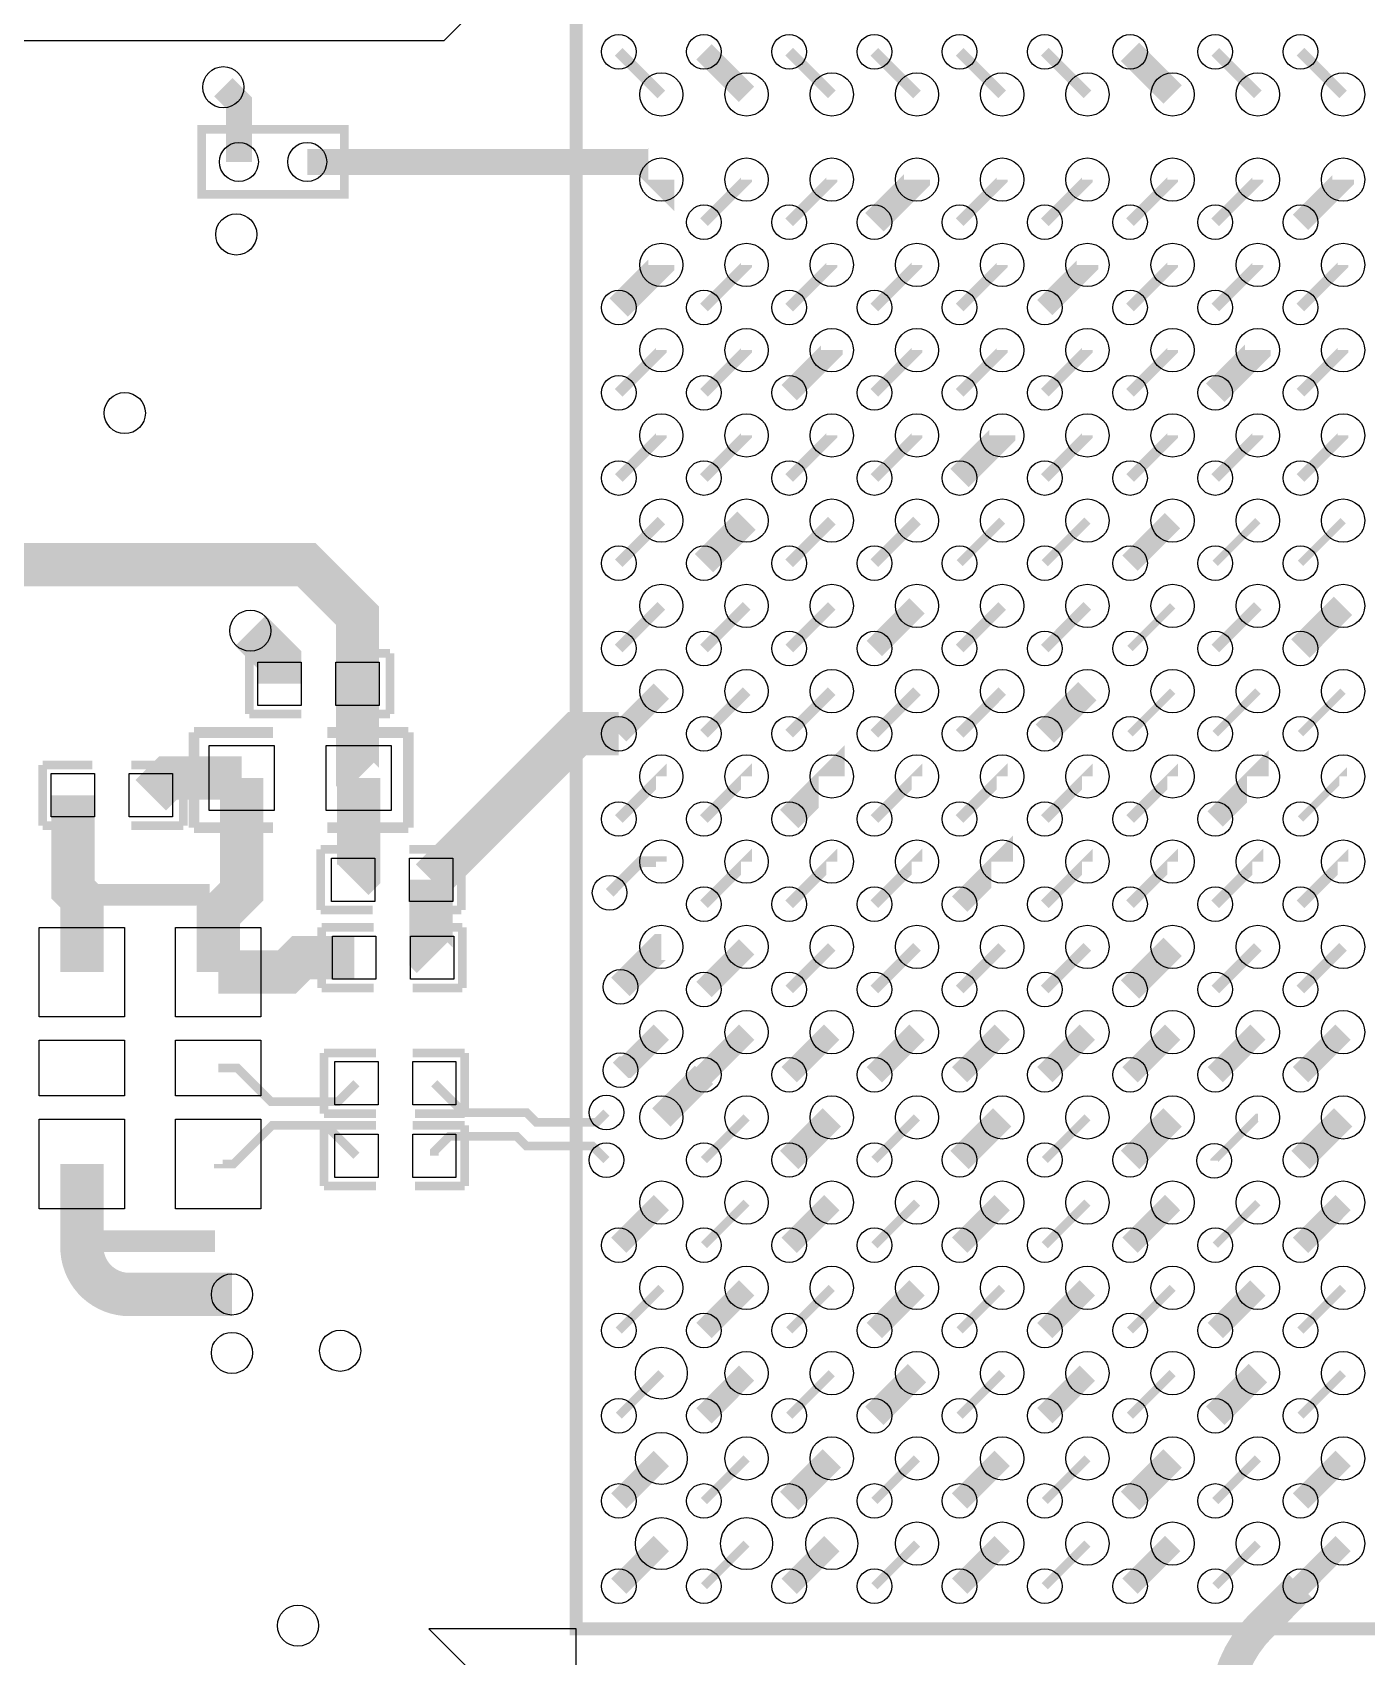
# Model space of a CAD drawing. Extents: x -17 to 168, y 0 to 127.
# Drawn here: x 49.37 to 65.03, y 36.7 to 55.75 of the extents above; entities that cross this region are included whole.
import ezdxf

# ---------------------------------------------------------------- set-up
doc = ezdxf.new("R2010")
doc.units = 0
doc.header["$MEASUREMENT"] = 0
for name, color, linetype in [('ET_TOP', 123, 'CONTINUOUS'), ('PG_SILKSCREEN_TOP', 123, 'CONTINUOUS'), ('PIN_TOP', 4, 'CONTINUOUS'), ('VC_TOP', 131, 'CONTINUOUS')]:
    doc.layers.add(name, color=color, linetype=linetype)

msp = doc.modelspace()

# ---------------------------------------------------------------- linework, layer by layer
at = {"layer": 'ET_TOP'}
msp.add_lwpolyline([(57.816801, 74.239095), (55.009999, 71.432395), (55.009999, 68.103191, 1.500703), (55.009999, 67.281298), (55.009999, 56.459095), (54.202305, 55.6514), (44.1833, 55.6514), (43.6245, 56.2102), (43.6245, 68.657495), (43.2562, 69.025795), (40.8178, 69.025795), (39.9288, 69.914795), (39.9288, 73.089795)], format="xyb", dxfattribs=at)
for points, const_width in [([(57.753504, 55.022496), (57.253607, 55.522393)], 0.254), ([(62.753494, 55.022496), (62.253597, 55.522393)], 0.3048), ([(56.753506, 55.022496), (56.253609, 55.522393)], 0.127), ([(58.753502, 55.022496), (58.253605, 55.522393)], 0.127), ([(59.7535, 55.022496), (59.253603, 55.522393)], 0.127), ([(60.753498, 55.022496), (60.253601, 55.522393)], 0.127), ([(61.753496, 55.022496), (61.253599, 55.522393)], 0.127), ([(63.753492, 55.022496), (63.253595, 55.522393)], 0.127), ([(64.75349, 55.022496), (64.253593, 55.522393)], 0.127), ([(51.796188, 54.230295), (51.796188, 54.923207), (51.6128, 55.106595)], 0.3048), ([(52.597812, 54.230295), (56.545505, 54.230295), (56.753506, 54.022193), (56.753506, 54.022295)], 0.3048), ([(59.7535, 54.022295), (59.7535, 54.022193), (59.253603, 53.522397)], 0.3048), ([(64.75349, 54.022295), (64.75349, 54.022193), (64.253593, 53.522397)], 0.254), ([(57.753504, 54.022295), (57.753504, 54.022193), (57.253607, 53.522397)], 0.127), ([(58.753502, 54.022295), (58.753502, 54.022193), (58.253605, 53.522397)], 0.127), ([(60.753498, 54.022295), (60.753498, 54.022193), (60.253601, 53.522397)], 0.127), ([(61.753496, 54.022295), (61.753496, 54.022193), (61.253599, 53.522397)], 0.127), ([(62.753494, 54.022295), (62.753494, 54.022193), (62.253597, 53.522397)], 0.127), ([(63.753492, 54.022295), (63.753492, 54.022193), (63.253595, 53.522397)], 0.127), ([(56.753506, 53.022297), (56.753506, 53.022195), (56.253609, 52.522399)], 0.3048), ([(57.753504, 53.022297), (57.753504, 53.022195), (57.253607, 52.522399)], 0.127), ([(58.753502, 53.022297), (58.753502, 53.022195), (58.253605, 52.522399)], 0.127), ([(59.7535, 53.022297), (59.7535, 53.022195), (59.253603, 52.522399)], 0.127), ([(60.753498, 53.022297), (60.753498, 53.022195), (60.253601, 52.522399)], 0.127), ([(61.753496, 53.022297), (61.753496, 53.022195), (61.253599, 52.522399)], 0.254), ([(62.753494, 53.022297), (62.753494, 53.022195), (62.253597, 52.522399)], 0.127), ([(63.753492, 53.022297), (63.753492, 53.022195), (63.253595, 52.522399)], 0.127), ([(64.75349, 53.022297), (64.75349, 53.022195), (64.253593, 52.522399)], 0.127), ([(56.753506, 52.022299), (56.753506, 52.022197), (56.253609, 51.522401)], 0.127), ([(57.753504, 52.022299), (57.753504, 52.022197), (57.253607, 51.522401)], 0.127), ([(58.753502, 52.022299), (58.753502, 52.022197), (58.253605, 51.522401)], 0.254), ([(59.7535, 52.022299), (59.7535, 52.022197), (59.253603, 51.522401)], 0.127), ([(60.753498, 52.022299), (60.753498, 52.022197), (60.253601, 51.522401)], 0.127), ([(61.753496, 52.022299), (61.753496, 52.022197), (61.253599, 51.522401)], 0.127), ([(62.753494, 52.022299), (62.753494, 52.022197), (62.253597, 51.522401)], 0.127), ([(63.753492, 52.022299), (63.753492, 52.022197), (63.253595, 51.522401)], 0.3048), ([(64.75349, 52.022299), (64.75349, 52.022197), (64.253593, 51.522401)], 0.127), ([(56.753506, 51.022301), (56.753506, 51.022199), (56.253609, 50.522403)], 0.127), ([(57.753504, 51.022301), (57.753504, 51.022199), (57.253607, 50.522403)], 0.127), ([(58.753502, 51.022301), (58.753502, 51.022199), (58.253605, 50.522403)], 0.127), ([(59.7535, 51.022301), (59.7535, 51.022199), (59.253603, 50.522403)], 0.127), ([(60.753498, 51.022301), (60.753498, 51.022199), (60.253601, 50.522403)], 0.3048), ([(61.753496, 51.022301), (61.753496, 51.022199), (61.253599, 50.522403)], 0.127), ([(62.753494, 51.022301), (62.753494, 51.022199), (62.253597, 50.522403)], 0.127), ([(63.753492, 51.022301), (63.753492, 51.022199), (63.253595, 50.522403)], 0.127), ([(64.75349, 51.022301), (64.75349, 51.022199), (64.253593, 50.522403)], 0.127), ([(57.753504, 50.022303), (57.253607, 49.522405)], 0.3048), ([(62.753494, 50.022303), (62.253597, 49.522405)], 0.254), ([(56.753506, 50.022303), (56.253609, 49.522405)], 0.127), ([(58.753502, 50.022303), (58.253605, 49.522405)], 0.127), ([(59.7535, 50.022303), (59.253603, 49.522405)], 0.127), ([(60.753498, 50.022303), (60.253601, 49.522405)], 0.1016), ([(61.753496, 50.022303), (61.253599, 49.522405)], 0.1016), ([(63.753492, 50.022303), (63.253595, 49.522405)], 0.0889), ([(64.75349, 50.022303), (64.253593, 49.522405)], 0.0889), ([(49.022, 49.493195), (49.0347, 49.505895), (52.5907, 49.505895), (53.1876, 48.908995), (53.1876, 48.108895)], 0.508), ([(64.75349, 49.022305), (64.253593, 48.522407)], 0.3048), ([(52.2732, 48.108895), (52.2732, 48.388295), (51.9303, 48.731195)], 0.508), ([(56.753506, 49.022305), (56.253609, 48.522407)], 0.127), ([(57.753504, 49.022305), (57.253607, 48.522407)], 0.127), ([(58.753502, 49.022305), (58.253605, 48.522407)], 0.127), ([(59.7535, 49.022305), (59.253603, 48.522407)], 0.254), ([(60.753498, 49.022305), (60.253601, 48.522407)], 0.127), ([(61.753496, 49.022305), (61.253599, 48.522407)], 0.127), ([(62.753494, 49.022305), (62.253597, 48.522407)], 0.0889), ([(63.753492, 49.022305), (63.253595, 48.522407)], 0.127), ([(53.1876, 48.108895), (53.1876, 47.016695), (53.2003, 47.003995)], 0.508), ([(56.753506, 48.022307), (56.253609, 47.522409)], 0.254), ([(57.753504, 48.022307), (57.253607, 47.522409)], 0.127), ([(58.753502, 48.022307), (58.253605, 47.522409)], 0.127), ([(59.7535, 48.022307), (59.253603, 47.522409)], 0.127), ([(60.753498, 48.022307), (60.253601, 47.522409)], 0.127), ([(61.753496, 48.022307), (61.253599, 47.522409)], 0.3048), ([(62.753494, 48.022307), (62.253597, 47.522409)], 0.0889), ([(63.753492, 48.022307), (63.253595, 47.522409)], 0.0889), ([(64.75349, 48.022307), (64.253593, 47.522409)], 0.0889), ([(54.0512, 45.810195), (55.763389, 47.522409), (56.253609, 47.522409)], 0.508), ([(51.8287, 47.003995), (50.9651, 47.003995), (50.7619, 46.800795)], 0.508), ([(51.8287, 47.003995), (51.8287, 45.670699), (51.553897, 45.395896), (51.553897, 44.726403)], 0.508), ([(53.2003, 47.003995), (53.2003, 45.873695), (53.1368, 45.810195)], 0.508), ([(58.753502, 47.022283), (58.753502, 47.022309), (58.253605, 46.522411)], 0.3048), ([(63.753492, 47.022283), (63.753492, 47.022309), (63.253595, 46.522411)], 0.254), ([(56.753506, 47.022283), (56.753506, 47.022309), (56.253609, 46.522411)], 0.127), ([(57.753504, 47.022283), (57.753504, 47.022309), (57.253607, 46.522411)], 0.127), ([(59.7535, 47.022283), (59.7535, 47.022309), (59.253603, 46.522411)], 0.127), ([(60.753498, 47.022283), (60.753498, 47.022309), (60.253601, 46.522411)], 0.127), ([(61.753496, 47.022283), (61.753496, 47.022309), (61.253599, 46.522411)], 0.127), ([(62.753494, 47.022283), (62.753494, 47.022309), (62.253597, 46.522411)], 0.127), ([(64.75349, 47.022283), (64.75349, 47.022309), (64.253593, 46.522411)], 0.0889), ([(49.8475, 46.800795), (49.8475, 45.695895), (49.953697, 45.589698), (49.953697, 44.726403)], 0.508), ([(60.753498, 46.022285), (60.753498, 46.022311), (60.253601, 45.522388)], 0.254), ([(57.753504, 46.022285), (57.753504, 46.022311), (57.253607, 45.522388)], 0.127), ([(58.753502, 46.022285), (58.753502, 46.022311), (58.253605, 45.522388)], 0.127), ([(59.7535, 46.022285), (59.7535, 46.022311), (59.253603, 45.522388)], 0.127), ([(61.753496, 46.022285), (61.753496, 46.022311), (61.253599, 45.522388)], 0.127), ([(62.753494, 46.022285), (62.753494, 46.022311), (62.253597, 45.522388)], 0.127), ([(63.753492, 46.022285), (63.753492, 46.022311), (63.253595, 45.522388)], 0.127), ([(64.75349, 46.022285), (64.75349, 46.022311), (64.253593, 45.522388)], 0.127), ([(54.0512, 45.810195), (54.0512, 44.908495), (54.0639, 44.895795)], 0.508), ([(56.753506, 46.022285), (56.753506, 46.022311), (56.51119, 46.022311), (56.1467, 45.657795)], 0.127), ([(56.753506, 45.022287), (56.743092, 45.022287), (56.2737, 44.552895)], 0.3048), ([(62.753494, 45.022287), (62.253597, 44.52239)], 0.3048), ([(51.553897, 44.726403), (52.357807, 44.726403), (52.5272, 44.895795), (53.1495, 44.895795)], 0.508), ([(57.753504, 45.022287), (57.253607, 44.52239)], 0.254), ([(58.753502, 45.022287), (58.253605, 44.52239)], 0.127), ([(59.7535, 45.022287), (59.253603, 44.52239)], 0.127), ([(60.753498, 45.022287), (60.253601, 44.52239)], 0.127), ([(61.753496, 45.022287), (61.253599, 44.52239)], 0.127), ([(63.753492, 45.022287), (63.253595, 44.52239)], 0.127), ([(64.75349, 45.022287), (64.253593, 44.52239)], 0.127), ([(56.2737, 43.574995), (56.3118, 43.613095), (56.344312, 43.613095), (56.753506, 44.022289)], 0.254), ([(57.753504, 44.022289), (57.253607, 43.522392)], 0.254), ([(58.753502, 44.022289), (58.253605, 43.522392)], 0.254), ([(59.7535, 44.022289), (59.253603, 43.522392)], 0.254), ([(60.753498, 44.022289), (60.253601, 43.522392)], 0.254), ([(61.753496, 44.022289), (61.253599, 43.522392)], 0.254), ([(62.753494, 44.022289), (62.253597, 43.522392)], 0.254), ([(63.753492, 44.022289), (63.253595, 43.522392)], 0.254), ([(64.75349, 44.022289), (64.253593, 43.522392)], 0.254), ([(51.553897, 43.601411), (51.776909, 43.601411), (52.1716, 43.206695), (52.959, 43.206695), (53.1749, 43.422595)], 0.1016), ([(56.753506, 43.022291), (57.253607, 43.522392)], 0.3048), ([(54.0893, 43.422595), (54.432987, 43.078908), (55.171111, 43.078908), (55.284599, 42.965395), (55.9943, 42.965395), (56.1086, 43.079695)], 0.1016), ([(57.753504, 43.022291), (57.253607, 42.522394)], 0.1016), ([(58.753502, 43.022291), (58.253605, 42.522394)], 0.3048), ([(59.7535, 43.022291), (59.253603, 42.522394)], 0.1016), ([(60.753498, 43.022291), (60.253601, 42.522394)], 0.3048), ([(61.753496, 43.022291), (61.253599, 42.522394)], 0.1016), ([(62.753494, 43.022291), (62.253597, 42.522394)], 0.3048), ([(63.240895, 42.512996), (63.240895, 42.51579), (63.747396, 43.022291), (63.753492, 43.022291)], 0.0889), ([(64.75349, 43.022291), (64.253593, 42.522394)], 0.3048), ([(51.553897, 42.47642), (51.553897, 42.476395), (51.733704, 42.476395), (52.184605, 42.927295), (52.8193, 42.927295), (53.1749, 42.571695)], 0.1016), ([(54.0893, 42.571695), (54.0893, 42.622495), (54.266313, 42.799508), (55.055287, 42.799508), (55.1688, 42.685995), (55.9435, 42.685995), (56.1086, 42.520895)], 0.1016), ([(56.753506, 42.022293), (56.253609, 41.522396)], 0.254), ([(58.753502, 42.022293), (58.253605, 41.522396)], 0.254), ([(60.753498, 42.022293), (60.253601, 41.522396)], 0.254), ([(62.753494, 42.022293), (62.253597, 41.522396)], 0.254), ([(64.75349, 42.022293), (64.253593, 41.522396)], 0.254), ([(57.753504, 42.022293), (57.253607, 41.522396)], 0.1016), ([(59.7535, 42.022293), (59.253603, 41.522396)], 0.1016), ([(61.753496, 42.022293), (61.253599, 41.522396)], 0.1016), ([(63.253595, 41.522396), (63.753492, 42.022293)], 0.0889), ([(56.753506, 41.022295), (56.253609, 40.522398)], 0.1016), ([(57.753504, 41.022295), (57.253607, 40.522398)], 0.254), ([(58.753502, 41.022295), (58.253605, 40.522398)], 0.1016), ([(59.7535, 41.022295), (59.253603, 40.522398)], 0.254), ([(60.753498, 41.022295), (60.253601, 40.522398)], 0.1016), ([(61.753496, 41.022295), (61.253599, 40.522398)], 0.254), ([(62.753494, 41.022295), (62.253597, 40.522398)], 0.1016), ([(63.753492, 41.022295), (63.253595, 40.522398)], 0.254), ([(64.75349, 41.022295), (64.253593, 40.522398)], 0.1016), ([(56.753506, 40.022297), (56.253609, 39.5224)], 0.1016), ([(57.753504, 40.022297), (57.253607, 39.5224)], 0.254), ([(58.753502, 40.022297), (58.253605, 39.5224)], 0.1016), ([(59.7535, 40.022297), (59.253603, 39.5224)], 0.3048), ([(60.753498, 40.022297), (60.253601, 39.5224)], 0.1016), ([(61.753496, 40.022297), (61.253599, 39.5224)], 0.254), ([(62.753494, 40.022297), (62.253597, 39.5224)], 0.1016), ([(63.753492, 40.022297), (63.253595, 39.5224)], 0.3048), ([(64.75349, 40.022297), (64.253593, 39.5224)], 0.1016), ([(56.753506, 39.022299), (56.253609, 38.522402)], 0.254), ([(57.753504, 39.022299), (57.253607, 38.522402)], 0.1016), ([(58.753502, 39.022299), (58.253605, 38.522402)], 0.3048), ([(59.7535, 39.022299), (59.253603, 38.522402)], 0.1016), ([(60.753498, 39.022299), (60.253601, 38.522402)], 0.254), ([(61.753496, 39.022299), (61.253599, 38.522402)], 0.1016), ([(62.753494, 39.022299), (62.253597, 38.522402)], 0.3048), ([(63.753492, 39.022299), (63.253595, 38.522402)], 0.1016), ([(64.75349, 39.022299), (64.253593, 38.522402)], 0.254), ([(56.753506, 38.022301), (56.253609, 37.522404)], 0.254), ([(58.753502, 38.022301), (58.253605, 37.522404)], 0.254), ([(60.753498, 38.022301), (60.253601, 37.522404)], 0.254), ([(62.753494, 38.022301), (62.253597, 37.522404)], 0.254), ([(64.75349, 38.022301), (64.253593, 37.522404)], 0.254), ([(57.753504, 38.022301), (57.253607, 37.522404)], 0.1016), ([(59.7535, 38.022301), (59.253603, 37.522404)], 0.1016), ([(61.753496, 38.022301), (61.253599, 37.522404)], 0.1016), ([(63.753492, 38.022301), (63.253595, 37.522404)], 0.1016)]:
    msp.add_lwpolyline(points, dxfattribs=dict(at, const_width=const_width))
for points, const_width in [([(51.7144, 40.9448), (50.509195, 40.9448, -0.414214), (49.953697, 41.500298), (49.953697, 42.47642)], 0.508), ([(63.373, 35.002495), (63.373, 36.05723, -0.198912), (63.78636, 37.055171), (64.253593, 37.522404)], 0.381)]:
    msp.add_lwpolyline(points, format="xyb", dxfattribs=dict(at, const_width=const_width))
at = {"layer": 'PG_SILKSCREEN_TOP'}
for points, const_width in [([(90.753692, 37.022303), (90.753692, 72.022487), (55.753508, 72.022487), (55.753508, 37.022303)], 0.1524), ([(53.0352, 53.849295), (51.3588, 53.849295), (51.3588, 54.611295), (53.0352, 54.611295)], 0.1016)]:
    msp.add_lwpolyline(points, close=True, dxfattribs=dict(at, const_width=const_width))
for points, const_width in [([(51.9176, 48.464495), (52.5018, 48.464495)], 0.1016), ([(51.9176, 47.753295), (51.9176, 48.464495)], 0.1016), ([(53.5686, 48.464495), (52.959, 48.464495)], 0.1016), ([(53.5686, 47.753295), (53.5686, 48.464495)], 0.1016), ([(52.5272, 47.753295), (51.9176, 47.753295)], 0.1016), ([(53.5686, 47.753295), (52.959, 47.753295)], 0.1016), ([(51.2699, 47.537395), (51.2699, 46.419795)], 0.127), ([(52.197, 47.537395), (51.2699, 47.537395)], 0.127), ([(52.832, 47.537395), (53.7845, 47.537395)], 0.127), ([(53.7845, 47.537395), (53.7845, 46.419795)], 0.127), ([(49.4919, 46.445195), (49.4919, 47.156395)], 0.1016), ([(49.4919, 47.156395), (50.0761, 47.156395)], 0.1016), ([(51.1429, 47.156395), (50.5333, 47.156395)], 0.1016), ([(51.1429, 46.445195), (51.1429, 47.156395)], 0.1016), ([(50.1015, 46.445195), (49.4919, 46.445195)], 0.1016), ([(51.1429, 46.445195), (50.5333, 46.445195)], 0.1016), ([(51.2699, 46.419795), (52.197, 46.419795)], 0.127), ([(53.7845, 46.419795), (52.832, 46.419795)], 0.127), ([(52.7558, 46.165795), (52.7558, 45.454595)], 0.1016), ([(52.7558, 46.165795), (53.3654, 46.165795)], 0.1016), ([(53.7972, 46.165795), (54.4068, 46.165795)], 0.1016), ([(54.4068, 46.165795), (54.4068, 45.454595)], 0.1016), ([(51.452297, 45.633411), (50.055297, 45.633411)], 0.254), ([(52.7558, 45.454595), (53.3654, 45.454595)], 0.1016), ([(54.4068, 45.454595), (53.8226, 45.454595)], 0.1016), ([(52.7685, 45.251395), (52.7685, 44.540195)], 0.1016), ([(52.7685, 45.251395), (53.3781, 45.251395)], 0.1016), ([(53.8099, 45.251395), (54.4195, 45.251395)], 0.1016), ([(54.4195, 45.251395), (54.4195, 44.540195)], 0.1016), ([(52.7685, 44.540195), (53.3781, 44.540195)], 0.1016), ([(54.4195, 44.540195), (53.8353, 44.540195)], 0.1016), ([(52.7939, 43.778195), (52.7939, 43.066995)], 0.1016), ([(52.7939, 43.778195), (53.4035, 43.778195)], 0.1016), ([(53.8353, 43.778195), (54.4449, 43.778195)], 0.1016), ([(54.4449, 43.778195), (54.4449, 43.066995)], 0.1016), ([(52.7939, 43.066995), (53.4035, 43.066995)], 0.1016), ([(54.4449, 43.066995), (53.8607, 43.066995)], 0.1016), ([(52.7939, 42.927295), (52.7939, 42.216095)], 0.1016), ([(52.7939, 42.927295), (53.4035, 42.927295)], 0.1016), ([(53.8353, 42.927295), (54.4449, 42.927295)], 0.1016), ([(54.4449, 42.927295), (54.4449, 42.216095)], 0.1016), ([(52.7939, 42.216095), (53.4035, 42.216095)], 0.1016), ([(54.4449, 42.216095), (53.8607, 42.216095)], 0.1016), ([(51.515797, 41.569411), (50.118797, 41.569411)], 0.254)]:
    msp.add_lwpolyline(points, dxfattribs=dict(at, const_width=const_width))
msp.add_lwpolyline([(55.753508, 37.022303), (54.0258, 37.022303), (55.753508, 35.294595)], close=True, dxfattribs=at)
at = {"layer": 'PIN_TOP'}
for points in [[(52.5272, 48.362895), (52.5272, 47.854895), (52.0192, 47.854895), (52.0192, 48.362895)], [(53.4416, 48.362895), (53.4416, 47.854895), (52.9336, 47.854895), (52.9336, 48.362895)], [(51.4477, 46.622995), (51.4477, 47.384995), (52.2097, 47.384995), (52.2097, 46.622995)], [(52.8193, 46.622995), (52.8193, 47.384995), (53.5813, 47.384995), (53.5813, 46.622995)], [(50.1015, 47.054795), (50.1015, 46.546795), (49.5935, 46.546795), (49.5935, 47.054795)], [(51.0159, 47.054795), (51.0159, 46.546795), (50.5079, 46.546795), (50.5079, 47.054795)], [(52.8828, 45.556195), (52.8828, 46.064195), (53.3908, 46.064195), (53.3908, 45.556195)], [(53.7972, 45.556195), (53.7972, 46.064195), (54.3052, 46.064195), (54.3052, 45.556195)], [(49.453698, 45.251408), (50.453696, 45.251408), (50.453696, 44.201397), (49.453698, 44.201397)], [(51.053898, 45.251408), (52.053896, 45.251408), (52.053896, 44.201397), (51.053898, 44.201397)], [(52.8955, 44.641795), (52.8955, 45.149795), (53.4035, 45.149795), (53.4035, 44.641795)], [(53.8099, 44.641795), (53.8099, 45.149795), (54.3179, 45.149795), (54.3179, 44.641795)], [(49.453698, 43.926417), (50.453696, 43.926417), (50.453696, 43.276406), (49.453698, 43.276406)], [(51.053898, 43.926417), (52.053896, 43.926417), (52.053896, 43.276406), (51.053898, 43.276406)], [(52.9209, 43.168595), (52.9209, 43.676595), (53.4289, 43.676595), (53.4289, 43.168595)], [(53.8353, 43.168595), (53.8353, 43.676595), (54.3433, 43.676595), (54.3433, 43.168595)], [(49.453698, 43.001425), (50.453696, 43.001425), (50.453696, 41.951415), (49.453698, 41.951415)], [(51.053898, 43.001425), (52.053896, 43.001425), (52.053896, 41.951415), (51.053898, 41.951415)], [(52.9209, 42.317695), (52.9209, 42.825695), (53.4289, 42.825695), (53.4289, 42.317695)], [(53.8353, 42.317695), (53.8353, 42.825695), (54.3433, 42.825695), (54.3433, 42.317695)]]:
    msp.add_lwpolyline(points, close=True, dxfattribs=at)
for centre, radius in [((56.753506, 55.022496), 0.254), ((57.753504, 55.022496), 0.254), ((58.753502, 55.022496), 0.254), ((59.7535, 55.022496), 0.254), ((60.753498, 55.022496), 0.254), ((61.753496, 55.022496), 0.254), ((62.753494, 55.022496), 0.254), ((63.753492, 55.022496), 0.254), ((64.75349, 55.022496), 0.254), ((51.796188, 54.230295), 0.2286), ((52.597812, 54.230295), 0.2286), ((56.753506, 54.022295), 0.254), ((57.753504, 54.022295), 0.254), ((58.753502, 54.022295), 0.254), ((59.7535, 54.022295), 0.254), ((60.753498, 54.022295), 0.254), ((61.753496, 54.022295), 0.254), ((62.753494, 54.022295), 0.254), ((63.753492, 54.022295), 0.254), ((64.75349, 54.022295), 0.254), ((56.753506, 53.022297), 0.254), ((57.753504, 53.022297), 0.254), ((58.753502, 53.022297), 0.254), ((59.7535, 53.022297), 0.254), ((60.753498, 53.022297), 0.254), ((61.753496, 53.022297), 0.254), ((62.753494, 53.022297), 0.254), ((63.753492, 53.022297), 0.254), ((64.75349, 53.022297), 0.254), ((56.753506, 52.022299), 0.254), ((57.753504, 52.022299), 0.254), ((58.753502, 52.022299), 0.254), ((59.7535, 52.022299), 0.254), ((60.753498, 52.022299), 0.254), ((61.753496, 52.022299), 0.254), ((62.753494, 52.022299), 0.254), ((63.753492, 52.022299), 0.254), ((64.75349, 52.022299), 0.254), ((56.753506, 51.022301), 0.254), ((57.753504, 51.022301), 0.254), ((58.753502, 51.022301), 0.254), ((59.7535, 51.022301), 0.254), ((60.753498, 51.022301), 0.254), ((61.753496, 51.022301), 0.254), ((62.753494, 51.022301), 0.254), ((63.753492, 51.022301), 0.254), ((64.75349, 51.022301), 0.254), ((56.753506, 50.022303), 0.254), ((57.753504, 50.022303), 0.254), ((58.753502, 50.022303), 0.254), ((59.7535, 50.022303), 0.254), ((60.753498, 50.022303), 0.254), ((61.753496, 50.022303), 0.254), ((62.753494, 50.022303), 0.254), ((63.753492, 50.022303), 0.254), ((64.75349, 50.022303), 0.254), ((56.753506, 49.022305), 0.254), ((57.753504, 49.022305), 0.254), ((58.753502, 49.022305), 0.254), ((59.7535, 49.022305), 0.254), ((60.753498, 49.022305), 0.254), ((61.753496, 49.022305), 0.254), ((62.753494, 49.022305), 0.254), ((63.753492, 49.022305), 0.254), ((64.75349, 49.022305), 0.254), ((56.753506, 48.022307), 0.254), ((57.753504, 48.022307), 0.254), ((58.753502, 48.022307), 0.254), ((59.7535, 48.022307), 0.254), ((60.753498, 48.022307), 0.254), ((61.753496, 48.022307), 0.254), ((62.753494, 48.022307), 0.254), ((63.753492, 48.022307), 0.254), ((64.75349, 48.022307), 0.254), ((56.753506, 47.022283), 0.254), ((57.753504, 47.022283), 0.254), ((58.753502, 47.022283), 0.254), ((59.7535, 47.022283), 0.254), ((60.753498, 47.022283), 0.254), ((61.753496, 47.022283), 0.254), ((62.753494, 47.022283), 0.254), ((63.753492, 47.022283), 0.254), ((64.75349, 47.022283), 0.254), ((56.753506, 46.022285), 0.254), ((57.753504, 46.022285), 0.254), ((58.753502, 46.022285), 0.254), ((59.7535, 46.022285), 0.254), ((60.753498, 46.022285), 0.254), ((61.753496, 46.022285), 0.254), ((62.753494, 46.022285), 0.254), ((63.753492, 46.022285), 0.254), ((64.75349, 46.022285), 0.254), ((56.753506, 45.022287), 0.254), ((57.753504, 45.022287), 0.254), ((58.753502, 45.022287), 0.254), ((59.7535, 45.022287), 0.254), ((60.753498, 45.022287), 0.254), ((61.753496, 45.022287), 0.254), ((62.753494, 45.022287), 0.254), ((63.753492, 45.022287), 0.254), ((64.75349, 45.022287), 0.254), ((56.753506, 44.022289), 0.254), ((57.753504, 44.022289), 0.254), ((58.753502, 44.022289), 0.254), ((59.7535, 44.022289), 0.254), ((60.753498, 44.022289), 0.254), ((61.753496, 44.022289), 0.254), ((62.753494, 44.022289), 0.254), ((63.753492, 44.022289), 0.254), ((64.75349, 44.022289), 0.254), ((56.753506, 43.022291), 0.254), ((57.753504, 43.022291), 0.254), ((58.753502, 43.022291), 0.254), ((59.7535, 43.022291), 0.254), ((60.753498, 43.022291), 0.254), ((61.753496, 43.022291), 0.254), ((62.753494, 43.022291), 0.254), ((63.753492, 43.022291), 0.254), ((64.75349, 43.022291), 0.254), ((56.753506, 42.022293), 0.254), ((57.753504, 42.022293), 0.254), ((58.753502, 42.022293), 0.254), ((59.7535, 42.022293), 0.254), ((60.753498, 42.022293), 0.254), ((61.753496, 42.022293), 0.254), ((62.753494, 42.022293), 0.254), ((63.753492, 42.022293), 0.254), ((64.75349, 42.022293), 0.254), ((56.753506, 41.022295), 0.254), ((57.753504, 41.022295), 0.254), ((58.753502, 41.022295), 0.254), ((59.7535, 41.022295), 0.254), ((60.753498, 41.022295), 0.254), ((61.753496, 41.022295), 0.254), ((62.753494, 41.022295), 0.254), ((63.753492, 41.022295), 0.254), ((64.75349, 41.022295), 0.254), ((56.753506, 40.022297), 0.3048), ((57.753504, 40.022297), 0.254), ((58.753502, 40.022297), 0.254), ((59.7535, 40.022297), 0.254), ((60.753498, 40.022297), 0.254), ((61.753496, 40.022297), 0.254), ((62.753494, 40.022297), 0.254), ((63.753492, 40.022297), 0.254), ((64.75349, 40.022297), 0.254), ((56.753506, 39.022299), 0.3048), ((57.753504, 39.022299), 0.254), ((58.753502, 39.022299), 0.254), ((59.7535, 39.022299), 0.254), ((60.753498, 39.022299), 0.254), ((61.753496, 39.022299), 0.254), ((62.753494, 39.022299), 0.254), ((63.753492, 39.022299), 0.254), ((64.75349, 39.022299), 0.254), ((56.753506, 38.022301), 0.3048), ((57.753504, 38.022301), 0.3048), ((58.753502, 38.022301), 0.3048), ((59.7535, 38.022301), 0.254), ((60.753498, 38.022301), 0.254), ((61.753496, 38.022301), 0.254), ((62.753494, 38.022301), 0.254), ((63.753492, 38.022301), 0.254), ((64.75349, 38.022301), 0.254)]:
    msp.add_circle(centre, radius, dxfattribs=at)
at = {"layer": 'VC_TOP'}
for centre, radius in [((56.253609, 55.522393), 0.2032), ((57.253607, 55.522393), 0.2032), ((58.253605, 55.522393), 0.2032), ((59.253603, 55.522393), 0.2032), ((60.253601, 55.522393), 0.2032), ((61.253599, 55.522393), 0.2032), ((62.253597, 55.522393), 0.2032), ((63.253595, 55.522393), 0.2032), ((64.253593, 55.522393), 0.2032), ((51.6128, 55.106595), 0.2413), ((57.253607, 53.522397), 0.2032), ((58.253605, 53.522397), 0.2032), ((59.253603, 53.522397), 0.2032), ((60.253601, 53.522397), 0.2032), ((61.253599, 53.522397), 0.2032), ((62.253597, 53.522397), 0.2032), ((63.253595, 53.522397), 0.2032), ((64.253593, 53.522397), 0.2032), ((51.7652, 53.379395), 0.2413), ((56.253609, 52.522399), 0.2032), ((57.253607, 52.522399), 0.2032), ((58.253605, 52.522399), 0.2032), ((59.253603, 52.522399), 0.2032), ((60.253601, 52.522399), 0.2032), ((61.253599, 52.522399), 0.2032), ((62.253597, 52.522399), 0.2032), ((63.253595, 52.522399), 0.2032), ((64.253593, 52.522399), 0.2032), ((56.253609, 51.522401), 0.2032), ((57.253607, 51.522401), 0.2032), ((58.253605, 51.522401), 0.2032), ((59.253603, 51.522401), 0.2032), ((60.253601, 51.522401), 0.2032), ((61.253599, 51.522401), 0.2032), ((62.253597, 51.522401), 0.2032), ((63.253595, 51.522401), 0.2032), ((64.253593, 51.522401), 0.2032), ((50.4571, 51.283895), 0.2413), ((56.253609, 50.522403), 0.2032), ((57.253607, 50.522403), 0.2032), ((58.253605, 50.522403), 0.2032), ((59.253603, 50.522403), 0.2032), ((60.253601, 50.522403), 0.2032), ((61.253599, 50.522403), 0.2032), ((62.253597, 50.522403), 0.2032), ((63.253595, 50.522403), 0.2032), ((64.253593, 50.522403), 0.2032), ((56.253609, 49.522405), 0.2032), ((57.253607, 49.522405), 0.2032), ((58.253605, 49.522405), 0.2032), ((59.253603, 49.522405), 0.2032), ((60.253601, 49.522405), 0.2032), ((61.253599, 49.522405), 0.2032), ((62.253597, 49.522405), 0.2032), ((63.253595, 49.522405), 0.2032), ((64.253593, 49.522405), 0.2032), ((51.9303, 48.731195), 0.2413), ((56.253609, 48.522407), 0.2032), ((57.253607, 48.522407), 0.2032), ((58.253605, 48.522407), 0.2032), ((59.253603, 48.522407), 0.2032), ((60.253601, 48.522407), 0.2032), ((61.253599, 48.522407), 0.2032), ((62.253597, 48.522407), 0.2032), ((63.253595, 48.522407), 0.2032), ((64.253593, 48.522407), 0.2032), ((56.253609, 47.522409), 0.2032), ((57.253607, 47.522409), 0.2032), ((58.253605, 47.522409), 0.2032), ((59.253603, 47.522409), 0.2032), ((60.253601, 47.522409), 0.2032), ((61.253599, 47.522409), 0.2032), ((62.253597, 47.522409), 0.2032), ((63.253595, 47.522409), 0.2032), ((64.253593, 47.522409), 0.2032), ((56.253609, 46.522411), 0.2032), ((57.253607, 46.522411), 0.2032), ((58.253605, 46.522411), 0.2032), ((59.253603, 46.522411), 0.2032), ((60.253601, 46.522411), 0.2032), ((61.253599, 46.522411), 0.2032), ((62.253597, 46.522411), 0.2032), ((63.253595, 46.522411), 0.2032), ((64.253593, 46.522411), 0.2032), ((56.1467, 45.657795), 0.2032), ((57.253607, 45.522388), 0.2032), ((58.253605, 45.522388), 0.2032), ((59.253603, 45.522388), 0.2032), ((60.253601, 45.522388), 0.2032), ((61.253599, 45.522388), 0.2032), ((62.253597, 45.522388), 0.2032), ((63.253595, 45.522388), 0.2032), ((64.253593, 45.522388), 0.2032), ((56.2737, 44.552895), 0.2032), ((57.253607, 44.52239), 0.2032), ((58.253605, 44.52239), 0.2032), ((59.253603, 44.52239), 0.2032), ((60.253601, 44.52239), 0.2032), ((61.253599, 44.52239), 0.2032), ((62.253597, 44.52239), 0.2032), ((63.253595, 44.52239), 0.2032), ((64.253593, 44.52239), 0.2032), ((56.2737, 43.574995), 0.2032), ((57.253607, 43.522392), 0.2032), ((58.253605, 43.522392), 0.2032), ((59.253603, 43.522392), 0.2032), ((60.253601, 43.522392), 0.2032), ((61.253599, 43.522392), 0.2032), ((62.253597, 43.522392), 0.2032), ((63.253595, 43.522392), 0.2032), ((64.253593, 43.522392), 0.2032), ((56.1086, 43.079695), 0.2032), ((56.1086, 42.520895), 0.2032), ((57.253607, 42.522394), 0.2032), ((58.253605, 42.522394), 0.2032), ((59.253603, 42.522394), 0.2032), ((60.253601, 42.522394), 0.2032), ((61.253599, 42.522394), 0.2032), ((62.253597, 42.522394), 0.2032), ((63.240895, 42.512996), 0.2032), ((64.253593, 42.522394), 0.2032), ((56.253609, 41.522396), 0.2032), ((57.253607, 41.522396), 0.2032), ((58.253605, 41.522396), 0.2032), ((59.253603, 41.522396), 0.2032), ((60.253601, 41.522396), 0.2032), ((61.253599, 41.522396), 0.2032), ((62.253597, 41.522396), 0.2032), ((63.253595, 41.522396), 0.2032), ((64.253593, 41.522396), 0.2032), ((51.7144, 40.9448), 0.2413), ((56.253609, 40.522398), 0.2032), ((57.253607, 40.522398), 0.2032), ((58.253605, 40.522398), 0.2032), ((59.253603, 40.522398), 0.2032), ((60.253601, 40.522398), 0.2032), ((61.253599, 40.522398), 0.2032), ((62.253597, 40.522398), 0.2032), ((63.253595, 40.522398), 0.2032), ((64.253593, 40.522398), 0.2032), ((51.7144, 40.259), 0.2413), ((52.9844, 40.2844), 0.2413), ((56.253609, 39.5224), 0.2032), ((57.253607, 39.5224), 0.2032), ((58.253605, 39.5224), 0.2032), ((59.253603, 39.5224), 0.2032), ((60.253601, 39.5224), 0.2032), ((61.253599, 39.5224), 0.2032), ((62.253597, 39.5224), 0.2032), ((63.253595, 39.5224), 0.2032), ((64.253593, 39.5224), 0.2032), ((56.253609, 38.522402), 0.2032), ((57.253607, 38.522402), 0.2032), ((58.253605, 38.522402), 0.2032), ((59.253603, 38.522402), 0.2032), ((60.253601, 38.522402), 0.2032), ((61.253599, 38.522402), 0.2032), ((62.253597, 38.522402), 0.2032), ((63.253595, 38.522402), 0.2032), ((64.253593, 38.522402), 0.2032), ((56.253609, 37.522404), 0.2032), ((57.253607, 37.522404), 0.2032), ((58.253605, 37.522404), 0.2032), ((59.253603, 37.522404), 0.2032), ((60.253601, 37.522404), 0.2032), ((61.253599, 37.522404), 0.2032), ((62.253597, 37.522404), 0.2032), ((63.253595, 37.522404), 0.2032), ((64.253593, 37.522404), 0.2032), ((52.4891, 37.059895), 0.2413)]:
    msp.add_circle(centre, radius, dxfattribs=at)

doc.saveas('drawing.dxf')
